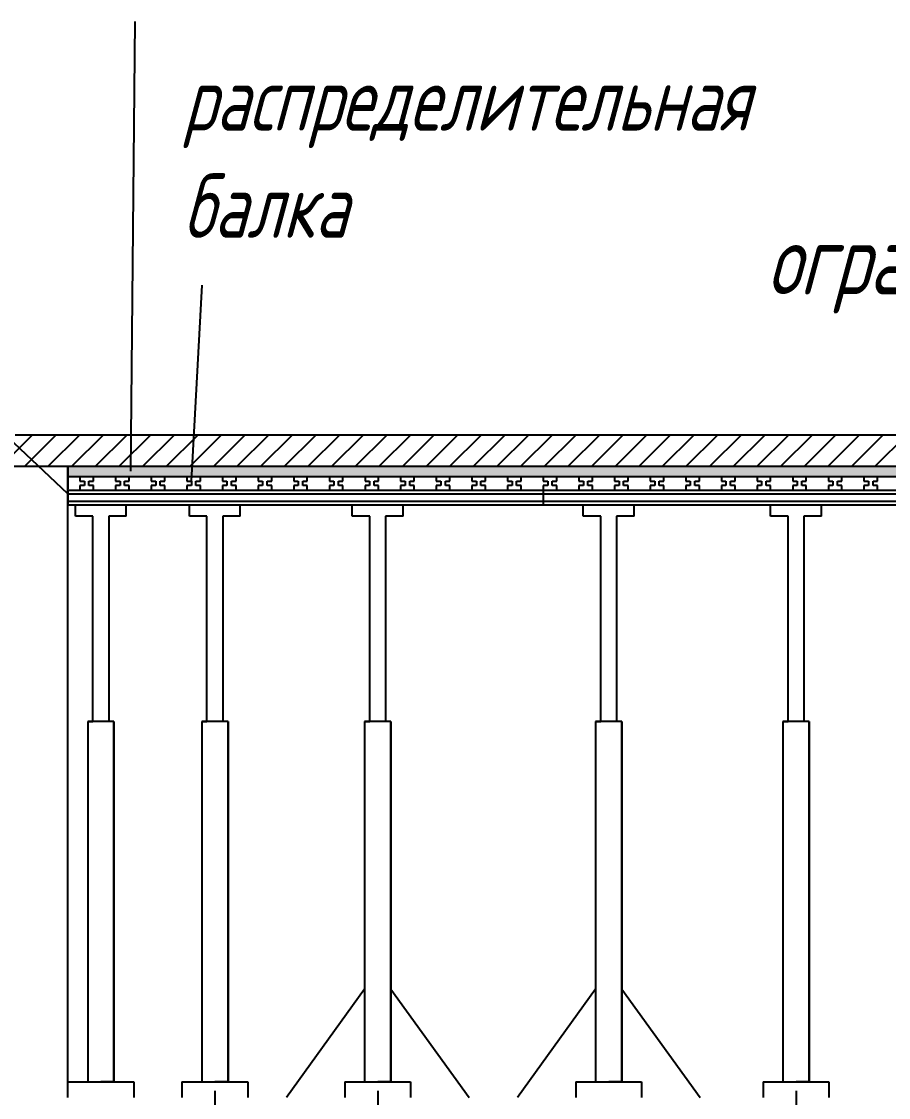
# Model space of a CAD drawing. Header units: millimetres. Extents: x 5763 to 12018931, y 39842 to 3600577.
# Drawn here: x 1149831 to 1155762, y 587466 to 594830 of the extents above; entities that cross this region are included whole.
import ezdxf

# ---------------------------------------------------------------- set-up
doc = ezdxf.new("R2010")
doc.units = ezdxf.units.MM
doc.layers.add('1SERV2', color=9, linetype='Continuous')
doc.styles.add('dim', font='romans.shx')
doc.styles.get("Standard").update_dxf_attribs({"font": 'romans.shx', "width": 0.7, "oblique": 15, "height": 500})
doc.dimstyles.new('СПДС', dxfattribs={"dimscale": 100, "dimtxt": 2.5, "dimasz": 2.5, "dimexe": 3, "dimexo": 0.625, "dimtad": 1, "dimdec": 0, "dimtxsty": 'dim', "dimcen": 2.5, "dimdle": 2, "dimaunit": 1, "dimadec": 1, "dimazin": 0, "dimtfac": 1, "dimtdec": 0, "dimtix": 1, "dimtmove": 0, "dimatfit": 3, "dimfxl": 3, "dimarcsym": 0})

# ---------------------------------------------------------------- blocks, each defined once
blk = doc.blocks.new('*D389')
at = {"color": 0, "lineweight": -2, "transparency": 16777216}
for p, q in [((1153847.8, 587403.7), (1153847.8, 586157.8)), ((1155129.8, 587403.7), (1155129.8, 586157.8)), ((1154097.8, 586457.8), (1154879.8, 586457.8))]:
    blk.add_line(p, q, dxfattribs=at)
at = {"color": 0, "transparency": 16777216}
for points in [[(1154097.8, 586499.4), (1154097.8, 586416.1), (1153847.8, 586457.8)], [(1154879.8, 586499.4), (1154879.8, 586416.1), (1155129.8, 586457.8)]]:
    blk.add_solid(points, dxfattribs=at)
at = {"layer": 'Defpoints', "color": 0, "transparency": 16777216}
for p in [(1153847.8, 587466.2), (1155129.8, 587466.2), (1155129.8, 586457.8)]:
    blk.add_point(p, dxfattribs=at)
at = {"color": 0, "transparency": 16777216, "insert": (1154488.8, 586645.3), "char_height": 250, "attachment_point": 5, "style": 'dim'}
blk.add_mtext('1200', dxfattribs=at)
blk = doc.blocks.new('*D388')
at = {"color": 0, "lineweight": -2, "transparency": 16777216}
for p, q in [((1150373.5, 587403.7), (1150373.5, 586157.8)), ((1151153.6, 587403.7), (1151153.6, 586157.8)), ((1150123.5, 586457.8), (1149873.5, 586457.8)), ((1150373.5, 586457.8), (1151153.6, 586457.8)), ((1151403.6, 586457.8), (1151653.6, 586457.8))]:
    blk.add_line(p, q, dxfattribs=at)
at = {"color": 0, "transparency": 16777216}
for points in [[(1150123.5, 586499.4), (1150123.5, 586416.1), (1150373.5, 586457.8)], [(1151403.6, 586499.4), (1151403.6, 586416.1), (1151153.6, 586457.8)]]:
    blk.add_solid(points, dxfattribs=at)
at = {"layer": 'Defpoints', "color": 0, "transparency": 16777216}
for p in [(1150373.5, 587466.2), (1151153.6, 587466.2), (1151153.6, 586457.8)]:
    blk.add_point(p, dxfattribs=at)
at = {"color": 0, "transparency": 16777216, "insert": (1150763.5, 586645.3), "char_height": 250, "attachment_point": 5, "style": 'dim'}
blk.add_mtext('1200', dxfattribs=at)
blk = doc.blocks.new('*D390')
at = {"color": 0, "lineweight": -2, "transparency": 16777216}
for p, q in [((1151153.6, 587511.7), (1151153.6, 586157.8)), ((1152267.5, 587511.7), (1152267.5, 586157.8)), ((1151403.6, 586457.8), (1152017.5, 586457.8))]:
    blk.add_line(p, q, dxfattribs=at)
at = {"color": 0, "transparency": 16777216}
for points in [[(1151403.6, 586499.4), (1151403.6, 586416.1), (1151153.6, 586457.8)], [(1152017.5, 586499.4), (1152017.5, 586416.1), (1152267.5, 586457.8)]]:
    blk.add_solid(points, dxfattribs=at)
at = {"layer": 'Defpoints', "color": 0, "transparency": 16777216}
for p in [(1151153.6, 587574.2), (1152267.5, 587574.2), (1152267.5, 586457.8)]:
    blk.add_point(p, dxfattribs=at)
at = {"color": 0, "transparency": 16777216, "insert": (1151710.5, 586645.3), "char_height": 250, "attachment_point": 5, "style": 'dim'}
blk.add_mtext('1200', dxfattribs=at)
blk = doc.blocks.new('*D391')
at = {"color": 0, "lineweight": -2, "transparency": 16777216}
for p, q in [((1152267.5, 587403.7), (1152267.5, 586157.8)), ((1153858.4, 587403.7), (1153858.4, 586157.8)), ((1152517.5, 586457.8), (1153608.4, 586457.8))]:
    blk.add_line(p, q, dxfattribs=at)
at = {"color": 0, "transparency": 16777216}
for points in [[(1152517.5, 586499.4), (1152517.5, 586416.1), (1152267.5, 586457.8)], [(1153608.4, 586499.4), (1153608.4, 586416.1), (1153858.4, 586457.8)]]:
    blk.add_solid(points, dxfattribs=at)
at = {"layer": 'Defpoints', "color": 0, "transparency": 16777216}
for p in [(1152267.5, 587466.2), (1153858.4, 587466.2), (1153858.4, 586457.8)]:
    blk.add_point(p, dxfattribs=at)
at = {"color": 0, "transparency": 16777216, "insert": (1153062.9, 586645.3), "char_height": 250, "attachment_point": 5, "style": 'dim'}
blk.add_mtext('1200', dxfattribs=at)
blk = doc.blocks.new('*D392')
at = {"color": 0, "lineweight": -2, "transparency": 16777216}
for p, q in [((1155129.8, 587511.7), (1155129.8, 586157.8)), ((1156061.3, 587511.7), (1156061.3, 586157.8)), ((1154879.8, 586457.8), (1154629.8, 586457.8)), ((1155129.8, 586457.8), (1156061.3, 586457.8)), ((1156311.3, 586457.8), (1156561.3, 586457.8))]:
    blk.add_line(p, q, dxfattribs=at)
at = {"color": 0, "transparency": 16777216}
for points in [[(1154879.8, 586499.4), (1154879.8, 586416.1), (1155129.8, 586457.8)], [(1156311.3, 586499.4), (1156311.3, 586416.1), (1156061.3, 586457.8)]]:
    blk.add_solid(points, dxfattribs=at)
at = {"layer": 'Defpoints', "color": 0, "transparency": 16777216}
for p in [(1155129.8, 587574.2), (1156061.3, 587574.2), (1156061.3, 586457.8)]:
    blk.add_point(p, dxfattribs=at)
at = {"color": 0, "transparency": 16777216, "insert": (1155595.5, 586645.3), "char_height": 250, "attachment_point": 5, "style": 'dim'}
blk.add_mtext('1200', dxfattribs=at)

msp = doc.modelspace()

# ---------------------------------------------------------------- hatches: boundary and pattern name
h = msp.add_hatch()
h.set_pattern_fill('ANSI31', color=256, scale=36)
h.set_pattern_definition([(45, (618646.2, -112703.04), (-80.822305, 80.822305), [])])
h.paths.add_polyline_path([(1158050.45911, 592002.22512), (1149788.45911, 592002.22512), (1142750.45911, 592002.22512), (1142750.45911, 591786.22512), (1158050.45911, 591786.22512)])
h = msp.add_hatch(color=256)
h.dxf.hatch_style = 1
h.paths.add_polyline_path([(1157690.45911, 591786.22512), (1150148.45911, 591786.22512), (1150148.45911, 591716.22512), (1157690.45911, 591716.22512)])

# ---------------------------------------------------------------- linework, layer by layer
for p, q in [((1150579.17009, 591752.88414), (1150608.00251, 594829.64711)), ((1150148.45911, 591597.55256), (1147474.42576, 594118.63693)), ((1150992.65828, 591684.46252), (1151066.1117, 593025.02346)), ((1149788.45911, 592002.22512), (1158050.45911, 592002.22512)), ((1142750.45911, 591786.22512), (1158050.45911, 591786.22512)), ((1150148.45911, 587466.22512), (1150148.45911, 591786.22512)), ((1150148.45911, 591786.22512), (1157690.45911, 591786.22512)), ((1150148.45911, 591786.22512), (1150148.45911, 591630.77084)), ((1150148.45911, 591786.22512), (1150148.45911, 591686.22512)), ((1150148.45911, 591786.22512), (1150148.45911, 591716.22512)), ((1150148.45911, 591716.22512), (1157690.45911, 591716.22512)), ((1150148.45911, 591716.22512), (1150148.45911, 591631.22512)), ((1150148.45911, 591716.22512), (1150652.45911, 591716.22512)), ((1150230.20009, 591716.22512), (1150230.20009, 591684.46252)), ((1150230.20009, 591684.46252), (1150261.20009, 591684.46252)), ((1150261.20009, 591653.46252), (1150230.20009, 591653.46252)), ((1150230.20009, 591653.46252), (1150230.20009, 591622.46252)), ((1150261.20009, 591684.46252), (1150261.20009, 591653.46252)), ((1150292.20009, 591653.46252), (1150292.20009, 591684.46252)), ((1150292.20009, 591684.46252), (1150323.20009, 591684.46252)), ((1150323.20009, 591653.46252), (1150292.20009, 591653.46252)), ((1150323.20009, 591684.46252), (1150323.20009, 591716.22512)), ((1150323.20009, 591622.46252), (1150323.20009, 591653.46252)), ((1150474.01949, 591716.22512), (1150474.01949, 591684.46252)), ((1150474.01949, 591716.22512), (1150474.01949, 591684.46252)), ((1150474.01949, 591684.46252), (1150505.01949, 591684.46252)), ((1150474.01949, 591684.46252), (1150505.01949, 591684.46252)), ((1150505.01949, 591653.46252), (1150474.01949, 591653.46252)), ((1150474.01949, 591653.46252), (1150474.01949, 591622.46252)), ((1150505.01949, 591653.46252), (1150474.01949, 591653.46252)), ((1150474.01949, 591653.46252), (1150474.01949, 591622.46252)), ((1150505.01949, 591684.46252), (1150505.01949, 591653.46252)), ((1150505.01949, 591684.46252), (1150505.01949, 591653.46252)), ((1150536.01949, 591653.46252), (1150536.01949, 591684.46252)), ((1150536.01949, 591684.46252), (1150567.01949, 591684.46252)), ((1150536.01949, 591653.46252), (1150536.01949, 591684.46252)), ((1150536.01949, 591684.46252), (1150567.01949, 591684.46252)), ((1150567.01949, 591653.46252), (1150536.01949, 591653.46252)), ((1150567.01949, 591653.46252), (1150536.01949, 591653.46252)), ((1150567.01949, 591684.46252), (1150567.01949, 591716.22512)), ((1150567.01949, 591684.46252), (1150567.01949, 591716.22512)), ((1150567.01949, 591622.46252), (1150567.01949, 591653.46252)), ((1150567.01949, 591622.46252), (1150567.01949, 591653.46252)), ((1150717.83888, 591716.22512), (1150717.83888, 591684.46252)), ((1150717.83888, 591716.22512), (1150717.83888, 591684.46252)), ((1150717.83888, 591716.22512), (1150717.83888, 591684.46252)), ((1150717.83888, 591716.22512), (1150717.83888, 591684.46252)), ((1150717.83888, 591684.46252), (1150748.83888, 591684.46252)), ((1150717.83888, 591684.46252), (1150748.83888, 591684.46252)), ((1150717.83888, 591684.46252), (1150748.83888, 591684.46252)), ((1150717.83888, 591684.46252), (1150748.83888, 591684.46252)), ((1150748.83888, 591653.46252), (1150717.83888, 591653.46252)), ((1150717.83888, 591653.46252), (1150717.83888, 591622.46252)), ((1150748.83888, 591653.46252), (1150717.83888, 591653.46252)), ((1150717.83888, 591653.46252), (1150717.83888, 591622.46252)), ((1150748.83888, 591653.46252), (1150717.83888, 591653.46252)), ((1150717.83888, 591653.46252), (1150717.83888, 591622.46252)), ((1150748.83888, 591653.46252), (1150717.83888, 591653.46252)), ((1150717.83888, 591653.46252), (1150717.83888, 591622.46252)), ((1150748.83888, 591684.46252), (1150748.83888, 591653.46252)), ((1150748.83888, 591684.46252), (1150748.83888, 591653.46252)), ((1150748.83888, 591684.46252), (1150748.83888, 591653.46252)), ((1150748.83888, 591684.46252), (1150748.83888, 591653.46252)), ((1150779.83888, 591653.46252), (1150779.83888, 591684.46252)), ((1150779.83888, 591684.46252), (1150810.83888, 591684.46252)), ((1150779.83888, 591653.46252), (1150779.83888, 591684.46252)), ((1150779.83888, 591684.46252), (1150810.83888, 591684.46252)), ((1150779.83888, 591653.46252), (1150779.83888, 591684.46252)), ((1150779.83888, 591684.46252), (1150810.83888, 591684.46252)), ((1150779.83888, 591653.46252), (1150779.83888, 591684.46252)), ((1150779.83888, 591684.46252), (1150810.83888, 591684.46252)), ((1150810.83888, 591653.46252), (1150779.83888, 591653.46252)), ((1150810.83888, 591653.46252), (1150779.83888, 591653.46252)), ((1150810.83888, 591653.46252), (1150779.83888, 591653.46252)), ((1150810.83888, 591653.46252), (1150779.83888, 591653.46252)), ((1150810.83888, 591684.46252), (1150810.83888, 591716.22512)), ((1150810.83888, 591684.46252), (1150810.83888, 591716.22512)), ((1150810.83888, 591684.46252), (1150810.83888, 591716.22512)), ((1150810.83888, 591684.46252), (1150810.83888, 591716.22512)), ((1150810.83888, 591622.46252), (1150810.83888, 591653.46252)), ((1150810.83888, 591622.46252), (1150810.83888, 591653.46252)), ((1150810.83888, 591622.46252), (1150810.83888, 591653.46252)), ((1150810.83888, 591622.46252), (1150810.83888, 591653.46252)), ((1150961.65828, 591716.22512), (1150961.65828, 591684.46252)), ((1150961.65828, 591716.22512), (1150961.65828, 591684.46252)), ((1150961.65828, 591684.46252), (1150992.65828, 591684.46252)), ((1150961.65828, 591684.46252), (1150992.65828, 591684.46252)), ((1150992.65828, 591653.46252), (1150961.65828, 591653.46252)), ((1150961.65828, 591653.46252), (1150961.65828, 591622.46252)), ((1150992.65828, 591653.46252), (1150961.65828, 591653.46252)), ((1150961.65828, 591653.46252), (1150961.65828, 591622.46252)), ((1150992.65828, 591684.46252), (1150992.65828, 591653.46252)), ((1150992.65828, 591684.46252), (1150992.65828, 591653.46252)), ((1151023.65828, 591653.46252), (1151023.65828, 591684.46252)), ((1151023.65828, 591684.46252), (1151054.65828, 591684.46252)), ((1151023.65828, 591653.46252), (1151023.65828, 591684.46252)), ((1151023.65828, 591684.46252), (1151054.65828, 591684.46252)), ((1151054.65828, 591653.46252), (1151023.65828, 591653.46252)), ((1151054.65828, 591653.46252), (1151023.65828, 591653.46252)), ((1151054.65828, 591684.46252), (1151054.65828, 591716.22512)), ((1151054.65828, 591684.46252), (1151054.65828, 591716.22512)), ((1151054.65828, 591622.46252), (1151054.65828, 591653.46252)), ((1151054.65828, 591622.46252), (1151054.65828, 591653.46252)), ((1151205.47768, 591716.22512), (1151205.47768, 591684.46252)), ((1151205.47768, 591716.22512), (1151205.47768, 591684.46252)), ((1151205.47768, 591684.46252), (1151236.47768, 591684.46252)), ((1151205.47768, 591684.46252), (1151236.47768, 591684.46252)), ((1151236.47768, 591653.46252), (1151205.47768, 591653.46252)), ((1151205.47768, 591653.46252), (1151205.47768, 591622.46252)), ((1151236.47768, 591653.46252), (1151205.47768, 591653.46252)), ((1151205.47768, 591653.46252), (1151205.47768, 591622.46252)), ((1151236.47768, 591684.46252), (1151236.47768, 591653.46252)), ((1151236.47768, 591684.46252), (1151236.47768, 591653.46252)), ((1151267.47768, 591653.46252), (1151267.47768, 591684.46252)), ((1151267.47768, 591684.46252), (1151298.47768, 591684.46252)), ((1151267.47768, 591653.46252), (1151267.47768, 591684.46252)), ((1151267.47768, 591684.46252), (1151298.47768, 591684.46252)), ((1151298.47768, 591653.46252), (1151267.47768, 591653.46252)), ((1151298.47768, 591653.46252), (1151267.47768, 591653.46252)), ((1151298.47768, 591684.46252), (1151298.47768, 591716.22512)), ((1151298.47768, 591684.46252), (1151298.47768, 591716.22512)), ((1151298.47768, 591622.46252), (1151298.47768, 591653.46252)), ((1151298.47768, 591622.46252), (1151298.47768, 591653.46252)), ((1151449.29708, 591716.22512), (1151449.29708, 591684.46252)), ((1151449.29708, 591716.22512), (1151449.29708, 591684.46252)), ((1151449.29708, 591684.46252), (1151480.29708, 591684.46252)), ((1151449.29708, 591684.46252), (1151480.29708, 591684.46252)), ((1151480.29708, 591653.46252), (1151449.29708, 591653.46252)), ((1151449.29708, 591653.46252), (1151449.29708, 591622.46252)), ((1151480.29708, 591653.46252), (1151449.29708, 591653.46252)), ((1151449.29708, 591653.46252), (1151449.29708, 591622.46252)), ((1151480.29708, 591684.46252), (1151480.29708, 591653.46252)), ((1151480.29708, 591684.46252), (1151480.29708, 591653.46252)), ((1151511.29708, 591653.46252), (1151511.29708, 591684.46252)), ((1151511.29708, 591684.46252), (1151542.29708, 591684.46252)), ((1151511.29708, 591653.46252), (1151511.29708, 591684.46252)), ((1151511.29708, 591684.46252), (1151542.29708, 591684.46252)), ((1151542.29708, 591653.46252), (1151511.29708, 591653.46252)), ((1151542.29708, 591653.46252), (1151511.29708, 591653.46252)), ((1151542.29708, 591684.46252), (1151542.29708, 591716.22512)), ((1151542.29708, 591684.46252), (1151542.29708, 591716.22512)), ((1151542.29708, 591622.46252), (1151542.29708, 591653.46252)), ((1151542.29708, 591622.46252), (1151542.29708, 591653.46252)), ((1151693.11647, 591716.22512), (1151693.11647, 591684.46252)), ((1151693.11647, 591716.22512), (1151693.11647, 591684.46252)), ((1151693.11647, 591684.46252), (1151724.11647, 591684.46252)), ((1151693.11647, 591684.46252), (1151724.11647, 591684.46252)), ((1151724.11647, 591653.46252), (1151693.11647, 591653.46252)), ((1151693.11647, 591653.46252), (1151693.11647, 591622.46252)), ((1151724.11647, 591653.46252), (1151693.11647, 591653.46252)), ((1151693.11647, 591653.46252), (1151693.11647, 591622.46252)), ((1151724.11647, 591684.46252), (1151724.11647, 591653.46252)), ((1151724.11647, 591684.46252), (1151724.11647, 591653.46252)), ((1151755.11647, 591653.46252), (1151755.11647, 591684.46252)), ((1151755.11647, 591684.46252), (1151786.11647, 591684.46252)), ((1151755.11647, 591653.46252), (1151755.11647, 591684.46252)), ((1151755.11647, 591684.46252), (1151786.11647, 591684.46252)), ((1151786.11647, 591653.46252), (1151755.11647, 591653.46252)), ((1151786.11647, 591653.46252), (1151755.11647, 591653.46252)), ((1151786.11647, 591684.46252), (1151786.11647, 591716.22512)), ((1151786.11647, 591684.46252), (1151786.11647, 591716.22512)), ((1151786.11647, 591622.46252), (1151786.11647, 591653.46252)), ((1151786.11647, 591622.46252), (1151786.11647, 591653.46252)), ((1151936.93587, 591716.22512), (1151936.93587, 591684.46252)), ((1151936.93587, 591716.22512), (1151936.93587, 591684.46252)), ((1151936.93587, 591684.46252), (1151967.93587, 591684.46252)), ((1151936.93587, 591684.46252), (1151967.93587, 591684.46252)), ((1151967.93587, 591653.46252), (1151936.93587, 591653.46252)), ((1151936.93587, 591653.46252), (1151936.93587, 591622.46252)), ((1151967.93587, 591653.46252), (1151936.93587, 591653.46252)), ((1151936.93587, 591653.46252), (1151936.93587, 591622.46252)), ((1151967.93587, 591684.46252), (1151967.93587, 591653.46252)), ((1151967.93587, 591684.46252), (1151967.93587, 591653.46252)), ((1151998.93587, 591653.46252), (1151998.93587, 591684.46252)), ((1151998.93587, 591684.46252), (1152029.93587, 591684.46252)), ((1151998.93587, 591653.46252), (1151998.93587, 591684.46252)), ((1151998.93587, 591684.46252), (1152029.93587, 591684.46252)), ((1152029.93587, 591653.46252), (1151998.93587, 591653.46252)), ((1152029.93587, 591653.46252), (1151998.93587, 591653.46252)), ((1152029.93587, 591684.46252), (1152029.93587, 591716.22512)), ((1152029.93587, 591684.46252), (1152029.93587, 591716.22512)), ((1152029.93587, 591622.46252), (1152029.93587, 591653.46252)), ((1152029.93587, 591622.46252), (1152029.93587, 591653.46252)), ((1152180.75527, 591716.22512), (1152180.75527, 591684.46252)), ((1152180.75527, 591716.22512), (1152180.75527, 591684.46252)), ((1152180.75527, 591684.46252), (1152211.75527, 591684.46252)), ((1152180.75527, 591684.46252), (1152211.75527, 591684.46252)), ((1152211.75527, 591653.46252), (1152180.75527, 591653.46252)), ((1152180.75527, 591653.46252), (1152180.75527, 591622.46252)), ((1152211.75527, 591653.46252), (1152180.75527, 591653.46252)), ((1152180.75527, 591653.46252), (1152180.75527, 591622.46252)), ((1152211.75527, 591684.46252), (1152211.75527, 591653.46252)), ((1152211.75527, 591684.46252), (1152211.75527, 591653.46252)), ((1152242.75527, 591653.46252), (1152242.75527, 591684.46252)), ((1152242.75527, 591684.46252), (1152273.75527, 591684.46252)), ((1152242.75527, 591653.46252), (1152242.75527, 591684.46252)), ((1152242.75527, 591684.46252), (1152273.75527, 591684.46252)), ((1152273.75527, 591653.46252), (1152242.75527, 591653.46252)), ((1152273.75527, 591653.46252), (1152242.75527, 591653.46252)), ((1152273.75527, 591684.46252), (1152273.75527, 591716.22512)), ((1152273.75527, 591684.46252), (1152273.75527, 591716.22512)), ((1152273.75527, 591622.46252), (1152273.75527, 591653.46252)), ((1152273.75527, 591622.46252), (1152273.75527, 591653.46252)), ((1152424.57467, 591716.22512), (1152424.57467, 591684.46252)), ((1152424.57467, 591716.22512), (1152424.57467, 591684.46252)), ((1152424.57467, 591684.46252), (1152455.57467, 591684.46252)), ((1152424.57467, 591684.46252), (1152455.57467, 591684.46252)), ((1152455.57467, 591653.46252), (1152424.57467, 591653.46252)), ((1152424.57467, 591653.46252), (1152424.57467, 591622.46252)), ((1152455.57467, 591653.46252), (1152424.57467, 591653.46252)), ((1152424.57467, 591653.46252), (1152424.57467, 591622.46252)), ((1152455.57467, 591684.46252), (1152455.57467, 591653.46252)), ((1152455.57467, 591684.46252), (1152455.57467, 591653.46252)), ((1152486.57467, 591653.46252), (1152486.57467, 591684.46252)), ((1152486.57467, 591684.46252), (1152517.57467, 591684.46252)), ((1152486.57467, 591653.46252), (1152486.57467, 591684.46252)), ((1152486.57467, 591684.46252), (1152517.57467, 591684.46252)), ((1152517.57467, 591653.46252), (1152486.57467, 591653.46252)), ((1152517.57467, 591653.46252), (1152486.57467, 591653.46252)), ((1152517.57467, 591684.46252), (1152517.57467, 591716.22512)), ((1152517.57467, 591684.46252), (1152517.57467, 591716.22512)), ((1152517.57467, 591622.46252), (1152517.57467, 591653.46252)), ((1152517.57467, 591622.46252), (1152517.57467, 591653.46252)), ((1152668.39407, 591716.22512), (1152668.39407, 591684.46252)), ((1152668.39407, 591716.22512), (1152668.39407, 591684.46252)), ((1152668.39407, 591684.46252), (1152699.39407, 591684.46252)), ((1152668.39407, 591684.46252), (1152699.39407, 591684.46252)), ((1152699.39407, 591653.46252), (1152668.39407, 591653.46252)), ((1152668.39407, 591653.46252), (1152668.39407, 591622.46252)), ((1152699.39407, 591653.46252), (1152668.39407, 591653.46252)), ((1152668.39407, 591653.46252), (1152668.39407, 591622.46252)), ((1152699.39407, 591684.46252), (1152699.39407, 591653.46252)), ((1152699.39407, 591684.46252), (1152699.39407, 591653.46252)), ((1152730.39407, 591653.46252), (1152730.39407, 591684.46252)), ((1152730.39407, 591684.46252), (1152761.39407, 591684.46252)), ((1152730.39407, 591653.46252), (1152730.39407, 591684.46252)), ((1152730.39407, 591684.46252), (1152761.39407, 591684.46252)), ((1152761.39407, 591653.46252), (1152730.39407, 591653.46252)), ((1152761.39407, 591653.46252), (1152730.39407, 591653.46252)), ((1152761.39407, 591684.46252), (1152761.39407, 591716.22512)), ((1152761.39407, 591684.46252), (1152761.39407, 591716.22512)), ((1152761.39407, 591622.46252), (1152761.39407, 591653.46252)), ((1152761.39407, 591622.46252), (1152761.39407, 591653.46252)), ((1152912.21346, 591716.22512), (1152912.21346, 591684.46252)), ((1152912.21346, 591716.22512), (1152912.21346, 591684.46252)), ((1152912.21346, 591684.46252), (1152943.21346, 591684.46252)), ((1152912.21346, 591684.46252), (1152943.21346, 591684.46252)), ((1152943.21346, 591653.46252), (1152912.21346, 591653.46252)), ((1152912.21346, 591653.46252), (1152912.21346, 591622.46252)), ((1152943.21346, 591653.46252), (1152912.21346, 591653.46252)), ((1152912.21346, 591653.46252), (1152912.21346, 591622.46252)), ((1152943.21346, 591684.46252), (1152943.21346, 591653.46252)), ((1152943.21346, 591684.46252), (1152943.21346, 591653.46252)), ((1152974.21346, 591653.46252), (1152974.21346, 591684.46252)), ((1152974.21346, 591684.46252), (1153005.21346, 591684.46252)), ((1152974.21346, 591653.46252), (1152974.21346, 591684.46252)), ((1152974.21346, 591684.46252), (1153005.21346, 591684.46252)), ((1153005.21346, 591653.46252), (1152974.21346, 591653.46252)), ((1153005.21346, 591653.46252), (1152974.21346, 591653.46252)), ((1153005.21346, 591684.46252), (1153005.21346, 591716.22512)), ((1153005.21346, 591684.46252), (1153005.21346, 591716.22512)), ((1153005.21346, 591622.46252), (1153005.21346, 591653.46252)), ((1153005.21346, 591622.46252), (1153005.21346, 591653.46252)), ((1153156.03286, 591716.22512), (1153156.03286, 591684.46252)), ((1153156.03286, 591716.22512), (1153156.03286, 591684.46252)), ((1153156.03286, 591684.46252), (1153187.03286, 591684.46252)), ((1153156.03286, 591684.46252), (1153187.03286, 591684.46252)), ((1153187.03286, 591653.46252), (1153156.03286, 591653.46252)), ((1153156.03286, 591653.46252), (1153156.03286, 591622.46252)), ((1153187.03286, 591653.46252), (1153156.03286, 591653.46252)), ((1153156.03286, 591653.46252), (1153156.03286, 591622.46252)), ((1153187.03286, 591684.46252), (1153187.03286, 591653.46252)), ((1153187.03286, 591684.46252), (1153187.03286, 591653.46252)), ((1153218.03286, 591653.46252), (1153218.03286, 591684.46252)), ((1153218.03286, 591684.46252), (1153249.03286, 591684.46252)), ((1153218.03286, 591653.46252), (1153218.03286, 591684.46252)), ((1153218.03286, 591684.46252), (1153249.03286, 591684.46252)), ((1153249.03286, 591653.46252), (1153218.03286, 591653.46252)), ((1153249.03286, 591653.46252), (1153218.03286, 591653.46252)), ((1153249.03286, 591684.46252), (1153249.03286, 591716.22512)), ((1153249.03286, 591684.46252), (1153249.03286, 591716.22512)), ((1153249.03286, 591622.46252), (1153249.03286, 591653.46252)), ((1153249.03286, 591622.46252), (1153249.03286, 591653.46252)), ((1153399.85226, 591716.22512), (1153399.85226, 591684.46252)), ((1153399.85226, 591716.22512), (1153399.85226, 591684.46252)), ((1153399.85226, 591684.46252), (1153430.85226, 591684.46252)), ((1153399.85226, 591684.46252), (1153430.85226, 591684.46252)), ((1153430.85226, 591653.46252), (1153399.85226, 591653.46252)), ((1153399.85226, 591653.46252), (1153399.85226, 591622.46252)), ((1153430.85226, 591653.46252), (1153399.85226, 591653.46252)), ((1153399.85226, 591653.46252), (1153399.85226, 591622.46252)), ((1153430.85226, 591684.46252), (1153430.85226, 591653.46252)), ((1153430.85226, 591684.46252), (1153430.85226, 591653.46252)), ((1153461.85226, 591653.46252), (1153461.85226, 591684.46252)), ((1153461.85226, 591684.46252), (1153492.85226, 591684.46252)), ((1153461.85226, 591653.46252), (1153461.85226, 591684.46252)), ((1153461.85226, 591684.46252), (1153492.85226, 591684.46252)), ((1153492.85226, 591653.46252), (1153461.85226, 591653.46252)), ((1153492.85226, 591653.46252), (1153461.85226, 591653.46252)), ((1153492.85226, 591684.46252), (1153492.85226, 591716.22512)), ((1153492.85226, 591684.46252), (1153492.85226, 591716.22512)), ((1153492.85226, 591622.46252), (1153492.85226, 591653.46252)), ((1153492.85226, 591622.46252), (1153492.85226, 591653.46252)), ((1153643.67166, 591716.22512), (1153643.67166, 591684.46252)), ((1153643.67166, 591716.22512), (1153643.67166, 591684.46252)), ((1153643.67166, 591684.46252), (1153674.67166, 591684.46252)), ((1153643.67166, 591684.46252), (1153674.67166, 591684.46252)), ((1153674.67166, 591653.46252), (1153643.67166, 591653.46252)), ((1153643.67166, 591653.46252), (1153643.67166, 591622.46252)), ((1153674.67166, 591653.46252), (1153643.67166, 591653.46252)), ((1153643.67166, 591653.46252), (1153643.67166, 591622.46252)), ((1153674.67166, 591684.46252), (1153674.67166, 591653.46252)), ((1153674.67166, 591684.46252), (1153674.67166, 591653.46252)), ((1153705.67166, 591653.46252), (1153705.67166, 591684.46252)), ((1153705.67166, 591684.46252), (1153736.67166, 591684.46252)), ((1153705.67166, 591653.46252), (1153705.67166, 591684.46252)), ((1153705.67166, 591684.46252), (1153736.67166, 591684.46252)), ((1153736.67166, 591653.46252), (1153705.67166, 591653.46252)), ((1153736.67166, 591653.46252), (1153705.67166, 591653.46252)), ((1153736.67166, 591684.46252), (1153736.67166, 591716.22512)), ((1153736.67166, 591684.46252), (1153736.67166, 591716.22512)), ((1153736.67166, 591622.46252), (1153736.67166, 591653.46252)), ((1153736.67166, 591622.46252), (1153736.67166, 591653.46252)), ((1153887.49106, 591716.22512), (1153887.49106, 591684.46252)), ((1153887.49106, 591716.22512), (1153887.49106, 591684.46252)), ((1153887.49106, 591684.46252), (1153918.49106, 591684.46252)), ((1153887.49106, 591684.46252), (1153918.49106, 591684.46252)), ((1153918.49106, 591653.46252), (1153887.49106, 591653.46252)), ((1153887.49106, 591653.46252), (1153887.49106, 591622.46252)), ((1153918.49106, 591653.46252), (1153887.49106, 591653.46252)), ((1153887.49106, 591653.46252), (1153887.49106, 591622.46252)), ((1153918.49106, 591684.46252), (1153918.49106, 591653.46252)), ((1153918.49106, 591684.46252), (1153918.49106, 591653.46252)), ((1153949.49106, 591653.46252), (1153949.49106, 591684.46252)), ((1153949.49106, 591684.46252), (1153980.49106, 591684.46252)), ((1153949.49106, 591653.46252), (1153949.49106, 591684.46252)), ((1153949.49106, 591684.46252), (1153980.49106, 591684.46252)), ((1153980.49106, 591653.46252), (1153949.49106, 591653.46252)), ((1153980.49106, 591653.46252), (1153949.49106, 591653.46252)), ((1153980.49106, 591684.46252), (1153980.49106, 591716.22512)), ((1153980.49106, 591684.46252), (1153980.49106, 591716.22512)), ((1153980.49106, 591622.46252), (1153980.49106, 591653.46252)), ((1153980.49106, 591622.46252), (1153980.49106, 591653.46252)), ((1154131.31045, 591716.22512), (1154131.31045, 591684.46252)), ((1154131.31045, 591716.22512), (1154131.31045, 591684.46252)), ((1154131.31045, 591684.46252), (1154162.31045, 591684.46252)), ((1154131.31045, 591684.46252), (1154162.31045, 591684.46252)), ((1154162.31045, 591653.46252), (1154131.31045, 591653.46252)), ((1154131.31045, 591653.46252), (1154131.31045, 591622.46252)), ((1154162.31045, 591653.46252), (1154131.31045, 591653.46252)), ((1154131.31045, 591653.46252), (1154131.31045, 591622.46252)), ((1154162.31045, 591684.46252), (1154162.31045, 591653.46252)), ((1154162.31045, 591684.46252), (1154162.31045, 591653.46252)), ((1154193.31045, 591653.46252), (1154193.31045, 591684.46252)), ((1154193.31045, 591684.46252), (1154224.31045, 591684.46252)), ((1154193.31045, 591653.46252), (1154193.31045, 591684.46252)), ((1154193.31045, 591684.46252), (1154224.31045, 591684.46252)), ((1154224.31045, 591653.46252), (1154193.31045, 591653.46252)), ((1154224.31045, 591653.46252), (1154193.31045, 591653.46252)), ((1154224.31045, 591684.46252), (1154224.31045, 591716.22512)), ((1154224.31045, 591684.46252), (1154224.31045, 591716.22512)), ((1154224.31045, 591622.46252), (1154224.31045, 591653.46252)), ((1154224.31045, 591622.46252), (1154224.31045, 591653.46252)), ((1154375.12985, 591716.22512), (1154375.12985, 591684.46252)), ((1154375.12985, 591716.22512), (1154375.12985, 591684.46252)), ((1154375.12985, 591684.46252), (1154406.12985, 591684.46252)), ((1154375.12985, 591684.46252), (1154406.12985, 591684.46252)), ((1154406.12985, 591653.46252), (1154375.12985, 591653.46252)), ((1154375.12985, 591653.46252), (1154375.12985, 591622.46252)), ((1154406.12985, 591653.46252), (1154375.12985, 591653.46252)), ((1154375.12985, 591653.46252), (1154375.12985, 591622.46252)), ((1154406.12985, 591684.46252), (1154406.12985, 591653.46252)), ((1154406.12985, 591684.46252), (1154406.12985, 591653.46252)), ((1154437.12985, 591653.46252), (1154437.12985, 591684.46252)), ((1154437.12985, 591684.46252), (1154468.12985, 591684.46252)), ((1154437.12985, 591653.46252), (1154437.12985, 591684.46252)), ((1154437.12985, 591684.46252), (1154468.12985, 591684.46252)), ((1154468.12985, 591653.46252), (1154437.12985, 591653.46252)), ((1154468.12985, 591653.46252), (1154437.12985, 591653.46252)), ((1154468.12985, 591684.46252), (1154468.12985, 591716.22512)), ((1154468.12985, 591684.46252), (1154468.12985, 591716.22512)), ((1154468.12985, 591622.46252), (1154468.12985, 591653.46252)), ((1154468.12985, 591622.46252), (1154468.12985, 591653.46252)), ((1154618.94925, 591716.22512), (1154618.94925, 591684.46252)), ((1154618.94925, 591716.22512), (1154618.94925, 591684.46252)), ((1154618.94925, 591684.46252), (1154649.94925, 591684.46252)), ((1154618.94925, 591684.46252), (1154649.94925, 591684.46252)), ((1154649.94925, 591653.46252), (1154618.94925, 591653.46252)), ((1154618.94925, 591653.46252), (1154618.94925, 591622.46252)), ((1154649.94925, 591653.46252), (1154618.94925, 591653.46252)), ((1154618.94925, 591653.46252), (1154618.94925, 591622.46252)), ((1154649.94925, 591684.46252), (1154649.94925, 591653.46252)), ((1154649.94925, 591684.46252), (1154649.94925, 591653.46252)), ((1154680.94925, 591653.46252), (1154680.94925, 591684.46252)), ((1154680.94925, 591684.46252), (1154711.94925, 591684.46252)), ((1154680.94925, 591653.46252), (1154680.94925, 591684.46252)), ((1154680.94925, 591684.46252), (1154711.94925, 591684.46252)), ((1154711.94925, 591653.46252), (1154680.94925, 591653.46252)), ((1154711.94925, 591653.46252), (1154680.94925, 591653.46252)), ((1154711.94925, 591684.46252), (1154711.94925, 591716.22512)), ((1154711.94925, 591684.46252), (1154711.94925, 591716.22512)), ((1154711.94925, 591622.46252), (1154711.94925, 591653.46252)), ((1154711.94925, 591622.46252), (1154711.94925, 591653.46252)), ((1154862.76865, 591716.22512), (1154862.76865, 591684.46252)), ((1154862.76865, 591716.22512), (1154862.76865, 591684.46252)), ((1154862.76865, 591684.46252), (1154893.76865, 591684.46252)), ((1154862.76865, 591684.46252), (1154893.76865, 591684.46252)), ((1154893.76865, 591653.46252), (1154862.76865, 591653.46252)), ((1154862.76865, 591653.46252), (1154862.76865, 591622.46252)), ((1154893.76865, 591653.46252), (1154862.76865, 591653.46252)), ((1154862.76865, 591653.46252), (1154862.76865, 591622.46252)), ((1154893.76865, 591684.46252), (1154893.76865, 591653.46252)), ((1154893.76865, 591684.46252), (1154893.76865, 591653.46252)), ((1154924.76865, 591653.46252), (1154924.76865, 591684.46252)), ((1154924.76865, 591684.46252), (1154955.76865, 591684.46252)), ((1154924.76865, 591653.46252), (1154924.76865, 591684.46252)), ((1154924.76865, 591684.46252), (1154955.76865, 591684.46252)), ((1154955.76865, 591653.46252), (1154924.76865, 591653.46252)), ((1154955.76865, 591653.46252), (1154924.76865, 591653.46252)), ((1154955.76865, 591684.46252), (1154955.76865, 591716.22512)), ((1154955.76865, 591684.46252), (1154955.76865, 591716.22512)), ((1154955.76865, 591622.46252), (1154955.76865, 591653.46252)), ((1154955.76865, 591622.46252), (1154955.76865, 591653.46252)), ((1155106.58804, 591716.22512), (1155106.58804, 591684.46252)), ((1155106.58804, 591716.22512), (1155106.58804, 591684.46252)), ((1155106.58804, 591684.46252), (1155137.58804, 591684.46252)), ((1155106.58804, 591684.46252), (1155137.58804, 591684.46252)), ((1155137.58804, 591653.46252), (1155106.58804, 591653.46252)), ((1155106.58804, 591653.46252), (1155106.58804, 591622.46252)), ((1155137.58804, 591653.46252), (1155106.58804, 591653.46252)), ((1155106.58804, 591653.46252), (1155106.58804, 591622.46252)), ((1155137.58804, 591684.46252), (1155137.58804, 591653.46252)), ((1155137.58804, 591684.46252), (1155137.58804, 591653.46252)), ((1155168.58804, 591653.46252), (1155168.58804, 591684.46252)), ((1155168.58804, 591684.46252), (1155199.58804, 591684.46252)), ((1155168.58804, 591653.46252), (1155168.58804, 591684.46252)), ((1155168.58804, 591684.46252), (1155199.58804, 591684.46252)), ((1155199.58804, 591653.46252), (1155168.58804, 591653.46252)), ((1155199.58804, 591653.46252), (1155168.58804, 591653.46252)), ((1155199.58804, 591684.46252), (1155199.58804, 591716.22512)), ((1155199.58804, 591684.46252), (1155199.58804, 591716.22512)), ((1155199.58804, 591622.46252), (1155199.58804, 591653.46252)), ((1155199.58804, 591622.46252), (1155199.58804, 591653.46252)), ((1155350.40744, 591716.22512), (1155350.40744, 591684.46252)), ((1155350.40744, 591716.22512), (1155350.40744, 591684.46252)), ((1155350.40744, 591684.46252), (1155381.40744, 591684.46252)), ((1155350.40744, 591684.46252), (1155381.40744, 591684.46252)), ((1155381.40744, 591653.46252), (1155350.40744, 591653.46252)), ((1155350.40744, 591653.46252), (1155350.40744, 591622.46252)), ((1155381.40744, 591653.46252), (1155350.40744, 591653.46252)), ((1155350.40744, 591653.46252), (1155350.40744, 591622.46252)), ((1155381.40744, 591684.46252), (1155381.40744, 591653.46252)), ((1155381.40744, 591684.46252), (1155381.40744, 591653.46252)), ((1155412.40744, 591653.46252), (1155412.40744, 591684.46252)), ((1155412.40744, 591684.46252), (1155443.40744, 591684.46252)), ((1155412.40744, 591653.46252), (1155412.40744, 591684.46252)), ((1155412.40744, 591684.46252), (1155443.40744, 591684.46252)), ((1155443.40744, 591653.46252), (1155412.40744, 591653.46252)), ((1155443.40744, 591653.46252), (1155412.40744, 591653.46252)), ((1155443.40744, 591684.46252), (1155443.40744, 591716.22512)), ((1155443.40744, 591684.46252), (1155443.40744, 591716.22512)), ((1155443.40744, 591622.46252), (1155443.40744, 591653.46252)), ((1155443.40744, 591622.46252), (1155443.40744, 591653.46252)), ((1155594.22684, 591716.22512), (1155594.22684, 591684.46252)), ((1155594.22684, 591716.22512), (1155594.22684, 591684.46252)), ((1155594.22684, 591684.46252), (1155625.22684, 591684.46252)), ((1155594.22684, 591684.46252), (1155625.22684, 591684.46252)), ((1155625.22684, 591653.46252), (1155594.22684, 591653.46252)), ((1155594.22684, 591653.46252), (1155594.22684, 591622.46252)), ((1155625.22684, 591653.46252), (1155594.22684, 591653.46252)), ((1155594.22684, 591653.46252), (1155594.22684, 591622.46252)), ((1155625.22684, 591684.46252), (1155625.22684, 591653.46252)), ((1155625.22684, 591684.46252), (1155625.22684, 591653.46252)), ((1155656.22684, 591653.46252), (1155656.22684, 591684.46252)), ((1155656.22684, 591684.46252), (1155687.22684, 591684.46252)), ((1155656.22684, 591653.46252), (1155656.22684, 591684.46252)), ((1155656.22684, 591684.46252), (1155687.22684, 591684.46252)), ((1155687.22684, 591653.46252), (1155656.22684, 591653.46252)), ((1155687.22684, 591653.46252), (1155656.22684, 591653.46252)), ((1155687.22684, 591684.46252), (1155687.22684, 591716.22512)), ((1155687.22684, 591684.46252), (1155687.22684, 591716.22512)), ((1155687.22684, 591622.46252), (1155687.22684, 591653.46252)), ((1155687.22684, 591622.46252), (1155687.22684, 591653.46252)), ((1150148.45911, 591622.55256), (1157690.45911, 591622.55256)), ((1150148.45911, 591622.55256), (1150148.45911, 591522.55256)), ((1150148.45911, 591622.55256), (1150148.45911, 591597.55256)), ((1150148.45911, 591597.55256), (1153399.85226, 591597.55256)), ((1150148.45911, 591597.55256), (1150652.45911, 591597.55256)), ((1150230.20009, 591622.46252), (1150261.20009, 591622.46252)), ((1150261.20009, 591622.46252), (1150292.20009, 591622.46252)), ((1150262.96262, 591622.46252), (1150293.96262, 591622.46252)), ((1150262.96262, 591622.46252), (1150293.96262, 591622.46252)), ((1150292.20009, 591622.46252), (1150323.20009, 591622.46252)), ((1150293.96262, 591622.46252), (1150324.96262, 591622.46252)), ((1150293.96262, 591622.46252), (1150324.96262, 591622.46252)), ((1150324.96262, 591622.46252), (1150355.96262, 591622.46252)), ((1150324.96262, 591622.46252), (1150355.96262, 591622.46252)), ((1150474.01949, 591622.46252), (1150505.01949, 591622.46252)), ((1150474.01949, 591622.46252), (1150505.01949, 591622.46252)), ((1150505.01949, 591622.46252), (1150536.01949, 591622.46252)), ((1150505.01949, 591622.46252), (1150536.01949, 591622.46252)), ((1150506.78202, 591622.46252), (1150537.78202, 591622.46252)), ((1150536.01949, 591622.46252), (1150567.01949, 591622.46252)), ((1150536.01949, 591622.46252), (1150567.01949, 591622.46252)), ((1150537.78202, 591622.46252), (1150568.78202, 591622.46252)), ((1150568.78202, 591622.46252), (1150599.78202, 591622.46252)), ((1150717.83888, 591622.46252), (1150748.83888, 591622.46252)), ((1150717.83888, 591622.46252), (1150748.83888, 591622.46252)), ((1150748.83888, 591622.46252), (1150779.83888, 591622.46252)), ((1150748.83888, 591622.46252), (1150779.83888, 591622.46252)), ((1150779.83888, 591622.46252), (1150810.83888, 591622.46252)), ((1150779.83888, 591622.46252), (1150810.83888, 591622.46252)), ((1150961.65828, 591622.46252), (1150992.65828, 591622.46252)), ((1150961.65828, 591622.46252), (1150992.65828, 591622.46252)), ((1150992.65828, 591622.46252), (1151023.65828, 591622.46252)), ((1150992.65828, 591622.46252), (1151023.65828, 591622.46252)), ((1151023.65828, 591622.46252), (1151054.65828, 591622.46252)), ((1151023.65828, 591622.46252), (1151054.65828, 591622.46252)), ((1151205.47768, 591622.46252), (1151236.47768, 591622.46252)), ((1151205.47768, 591622.46252), (1151236.47768, 591622.46252)), ((1151236.47768, 591622.46252), (1151267.47768, 591622.46252)), ((1151236.47768, 591622.46252), (1151267.47768, 591622.46252)), ((1151267.47768, 591622.46252), (1151298.47768, 591622.46252)), ((1151267.47768, 591622.46252), (1151298.47768, 591622.46252)), ((1151449.29708, 591622.46252), (1151480.29708, 591622.46252)), ((1151449.29708, 591622.46252), (1151480.29708, 591622.46252)), ((1151480.29708, 591622.46252), (1151511.29708, 591622.46252)), ((1151480.29708, 591622.46252), (1151511.29708, 591622.46252)), ((1151511.29708, 591622.46252), (1151542.29708, 591622.46252)), ((1151511.29708, 591622.46252), (1151542.29708, 591622.46252)), ((1151693.11647, 591622.46252), (1151724.11647, 591622.46252)), ((1151693.11647, 591622.46252), (1151724.11647, 591622.46252)), ((1151724.11647, 591622.46252), (1151755.11647, 591622.46252)), ((1151724.11647, 591622.46252), (1151755.11647, 591622.46252)), ((1151755.11647, 591622.46252), (1151786.11647, 591622.46252)), ((1151755.11647, 591622.46252), (1151786.11647, 591622.46252)), ((1151936.93587, 591622.46252), (1151967.93587, 591622.46252)), ((1151936.93587, 591622.46252), (1151967.93587, 591622.46252)), ((1151967.93587, 591622.46252), (1151998.93587, 591622.46252)), ((1151967.93587, 591622.46252), (1151998.93587, 591622.46252)), ((1151998.93587, 591622.46252), (1152029.93587, 591622.46252)), ((1151998.93587, 591622.46252), (1152029.93587, 591622.46252)), ((1152180.75527, 591622.46252), (1152211.75527, 591622.46252)), ((1152180.75527, 591622.46252), (1152211.75527, 591622.46252)), ((1152211.75527, 591622.46252), (1152242.75527, 591622.46252)), ((1152211.75527, 591622.46252), (1152242.75527, 591622.46252)), ((1152242.75527, 591622.46252), (1152273.75527, 591622.46252)), ((1152242.75527, 591622.46252), (1152273.75527, 591622.46252)), ((1152424.57467, 591622.46252), (1152455.57467, 591622.46252)), ((1152424.57467, 591622.46252), (1152455.57467, 591622.46252)), ((1152455.57467, 591622.46252), (1152486.57467, 591622.46252)), ((1152455.57467, 591622.46252), (1152486.57467, 591622.46252)), ((1152486.57467, 591622.46252), (1152517.57467, 591622.46252)), ((1152486.57467, 591622.46252), (1152517.57467, 591622.46252)), ((1152668.39407, 591622.46252), (1152699.39407, 591622.46252)), ((1152668.39407, 591622.46252), (1152699.39407, 591622.46252)), ((1152699.39407, 591622.46252), (1152730.39407, 591622.46252)), ((1152699.39407, 591622.46252), (1152730.39407, 591622.46252)), ((1152730.39407, 591622.46252), (1152761.39407, 591622.46252)), ((1152730.39407, 591622.46252), (1152761.39407, 591622.46252)), ((1152912.21346, 591622.46252), (1152943.21346, 591622.46252)), ((1152912.21346, 591622.46252), (1152943.21346, 591622.46252)), ((1152943.21346, 591622.46252), (1152974.21346, 591622.46252)), ((1152943.21346, 591622.46252), (1152974.21346, 591622.46252)), ((1152974.21346, 591622.46252), (1153005.21346, 591622.46252)), ((1152974.21346, 591622.46252), (1153005.21346, 591622.46252)), ((1153156.03286, 591622.46252), (1153187.03286, 591622.46252)), ((1153156.03286, 591622.46252), (1153187.03286, 591622.46252)), ((1153187.03286, 591622.46252), (1153218.03286, 591622.46252)), ((1153187.03286, 591622.46252), (1153218.03286, 591622.46252)), ((1153218.03286, 591622.46252), (1153249.03286, 591622.46252)), ((1153218.03286, 591622.46252), (1153249.03286, 591622.46252)), ((1153399.85226, 591622.46252), (1153430.85226, 591622.46252)), ((1153399.85226, 591622.46252), (1153430.85226, 591622.46252)), ((1153399.85226, 591622.46252), (1153399.85226, 591522.55256)), ((1153399.85226, 591597.55256), (1157690.45911, 591597.55256)), ((1153430.85226, 591622.46252), (1153461.85226, 591622.46252)), ((1153430.85226, 591622.46252), (1153461.85226, 591622.46252)), ((1153461.85226, 591622.46252), (1153492.85226, 591622.46252)), ((1153461.85226, 591622.46252), (1153492.85226, 591622.46252)), ((1153643.67166, 591622.46252), (1153674.67166, 591622.46252)), ((1153643.67166, 591622.46252), (1153674.67166, 591622.46252)), ((1153674.67166, 591622.46252), (1153705.67166, 591622.46252)), ((1153674.67166, 591622.46252), (1153705.67166, 591622.46252)), ((1153705.67166, 591622.46252), (1153736.67166, 591622.46252)), ((1153705.67166, 591622.46252), (1153736.67166, 591622.46252)), ((1153887.49106, 591622.46252), (1153918.49106, 591622.46252)), ((1153887.49106, 591622.46252), (1153918.49106, 591622.46252)), ((1153918.49106, 591622.46252), (1153949.49106, 591622.46252)), ((1153918.49106, 591622.46252), (1153949.49106, 591622.46252)), ((1153949.49106, 591622.46252), (1153980.49106, 591622.46252)), ((1153949.49106, 591622.46252), (1153980.49106, 591622.46252)), ((1154131.31045, 591622.46252), (1154162.31045, 591622.46252)), ((1154131.31045, 591622.46252), (1154162.31045, 591622.46252)), ((1154162.31045, 591622.46252), (1154193.31045, 591622.46252)), ((1154162.31045, 591622.46252), (1154193.31045, 591622.46252)), ((1154193.31045, 591622.46252), (1154224.31045, 591622.46252)), ((1154193.31045, 591622.46252), (1154224.31045, 591622.46252)), ((1154375.12985, 591622.46252), (1154406.12985, 591622.46252)), ((1154375.12985, 591622.46252), (1154406.12985, 591622.46252)), ((1154406.12985, 591622.46252), (1154437.12985, 591622.46252)), ((1154406.12985, 591622.46252), (1154437.12985, 591622.46252)), ((1154437.12985, 591622.46252), (1154468.12985, 591622.46252)), ((1154437.12985, 591622.46252), (1154468.12985, 591622.46252)), ((1154618.94925, 591622.46252), (1154649.94925, 591622.46252)), ((1154618.94925, 591622.46252), (1154649.94925, 591622.46252)), ((1154649.94925, 591622.46252), (1154680.94925, 591622.46252)), ((1154649.94925, 591622.46252), (1154680.94925, 591622.46252)), ((1154680.94925, 591622.46252), (1154711.94925, 591622.46252)), ((1154680.94925, 591622.46252), (1154711.94925, 591622.46252)), ((1154862.76865, 591622.46252), (1154893.76865, 591622.46252)), ((1154862.76865, 591622.46252), (1154893.76865, 591622.46252)), ((1154893.76865, 591622.46252), (1154924.76865, 591622.46252)), ((1154893.76865, 591622.46252), (1154924.76865, 591622.46252)), ((1154924.76865, 591622.46252), (1154955.76865, 591622.46252)), ((1154924.76865, 591622.46252), (1154955.76865, 591622.46252)), ((1155106.58804, 591622.46252), (1155137.58804, 591622.46252)), ((1155106.58804, 591622.46252), (1155137.58804, 591622.46252)), ((1155137.58804, 591622.46252), (1155168.58804, 591622.46252)), ((1155137.58804, 591622.46252), (1155168.58804, 591622.46252)), ((1155168.58804, 591622.46252), (1155199.58804, 591622.46252)), ((1155168.58804, 591622.46252), (1155199.58804, 591622.46252)), ((1155350.40744, 591622.46252), (1155381.40744, 591622.46252)), ((1155350.40744, 591622.46252), (1155381.40744, 591622.46252)), ((1155381.40744, 591622.46252), (1155412.40744, 591622.46252)), ((1155381.40744, 591622.46252), (1155412.40744, 591622.46252)), ((1155412.40744, 591622.46252), (1155443.40744, 591622.46252)), ((1155412.40744, 591622.46252), (1155443.40744, 591622.46252)), ((1155594.22684, 591622.46252), (1155625.22684, 591622.46252)), ((1155594.22684, 591622.46252), (1155625.22684, 591622.46252)), ((1155625.22684, 591622.46252), (1155656.22684, 591622.46252)), ((1155625.22684, 591622.46252), (1155656.22684, 591622.46252)), ((1155656.22684, 591622.46252), (1155687.22684, 591622.46252)), ((1155656.22684, 591622.46252), (1155687.22684, 591622.46252)), ((1150148.45911, 591522.55256), (1150148.45911, 591547.55256)), ((1150148.45911, 591547.55256), (1153399.85226, 591547.55256)), ((1150148.45911, 591547.55256), (1150652.45911, 591547.55256)), ((1150148.45911, 591522.55256), (1157690.45911, 591522.55256)), ((1150148.45911, 591522.55256), (1150652.45911, 591522.55256)), ((1150199.45911, 591443.761), (1150199.45911, 591522.55256)), ((1150547.45911, 591443.761), (1150547.45911, 591522.55256)), ((1150979.58668, 591443.761), (1150979.58668, 591522.55256)), ((1151327.58668, 591443.761), (1151327.58668, 591522.55256)), ((1152093.50814, 591443.761), (1152093.50814, 591522.55256)), ((1152441.50814, 591443.761), (1152441.50814, 591522.55256)), ((1153399.85226, 591547.55256), (1157690.45911, 591547.55256)), ((1153673.80805, 591443.761), (1153673.80805, 591522.55256)), ((1154021.80805, 591443.761), (1154021.80805, 591522.55256)), ((1154955.76865, 591443.761), (1154955.76865, 591522.55256)), ((1155303.76865, 591443.761), (1155303.76865, 591522.55256)), ((1150319.45911, 591443.761), (1150199.45911, 591443.761)), ((1150547.45911, 591443.761), (1150427.45911, 591443.761)), ((1151099.58668, 591443.761), (1150979.58668, 591443.761)), ((1151327.58668, 591443.761), (1151207.58668, 591443.761)), ((1152213.50814, 591443.761), (1152093.50814, 591443.761)), ((1152441.50814, 591443.761), (1152321.50814, 591443.761)), ((1153793.80805, 591443.761), (1153673.80805, 591443.761)), ((1154021.80805, 591443.761), (1153901.80805, 591443.761)), ((1155075.76865, 591443.761), (1154955.76865, 591443.761)), ((1155303.76865, 591443.761), (1155183.76865, 591443.761)), ((1152177.50814, 588206.95857), (1151642.58783, 587466.22512)), ((1152357.50814, 588206.95857), (1152892.42846, 587466.22512)), ((1153757.80805, 588206.95857), (1153222.88774, 587466.22512)), ((1153937.80805, 588206.95857), (1154472.72837, 587466.22512)), ((1150928.58668, 587574.22512), (1150928.58668, 587466.22512)), ((1152042.50814, 587574.22512), (1152042.50814, 587466.22512)), ((1153622.80805, 587574.22512), (1153622.80805, 587466.22512)), ((1154904.76865, 587574.22512), (1154904.76865, 587466.22512))]:
    msp.add_line(p, q)
at = {"color": 0}
for p, q in [((1150319.45911, 591133.91407), (1150319.45911, 591443.761)), ((1150427.45911, 591443.761), (1150427.45911, 591133.91407)), ((1151099.58668, 591133.91407), (1151099.58668, 591443.761)), ((1151207.58668, 591443.761), (1151207.58668, 591133.91407)), ((1152213.50814, 591133.91407), (1152213.50814, 591443.761)), ((1152321.50814, 591443.761), (1152321.50814, 591133.91407)), ((1153793.80805, 591133.91407), (1153793.80805, 591443.761)), ((1153901.80805, 591443.761), (1153901.80805, 591133.91407)), ((1155075.76865, 591133.91407), (1155075.76865, 591443.761)), ((1155183.76865, 591443.761), (1155183.76865, 591133.91407)), ((1150319.45911, 590040.22512), (1150319.45911, 591133.91407)), ((1150427.45911, 591133.91407), (1150427.45911, 590040.22512)), ((1151099.58668, 590040.22512), (1151099.58668, 591133.91407)), ((1151207.58668, 591133.91407), (1151207.58668, 590040.22512)), ((1152213.50814, 590040.22512), (1152213.50814, 591133.91407)), ((1152321.50814, 591133.91407), (1152321.50814, 590040.22512)), ((1153793.80805, 590040.22512), (1153793.80805, 591133.91407)), ((1153901.80805, 591133.91407), (1153901.80805, 590040.22512)), ((1155075.76865, 590040.22512), (1155075.76865, 591133.91407)), ((1155183.76865, 591133.91407), (1155183.76865, 590040.22512)), ((1150463.45911, 590040.22512), (1150283.45911, 590040.22512)), ((1150283.45911, 590040.22512), (1150283.45911, 587574.22512)), ((1150283.45911, 590040.22512), (1150319.45911, 590040.22512)), ((1150463.45911, 590040.22512), (1150463.45911, 587574.22512)), ((1150463.45911, 587574.22512), (1150463.45911, 590040.22512)), ((1151243.58668, 590040.22512), (1151063.58668, 590040.22512)), ((1151063.58668, 590040.22512), (1151063.58668, 587574.22512)), ((1151063.58668, 590040.22512), (1151099.58668, 590040.22512)), ((1151243.58668, 590040.22512), (1151243.58668, 587574.22512)), ((1151243.58668, 587574.22512), (1151243.58668, 590040.22512)), ((1152357.50814, 590040.22512), (1152177.50814, 590040.22512)), ((1152177.50814, 590040.22512), (1152177.50814, 587574.22512)), ((1152177.50814, 590040.22512), (1152213.50814, 590040.22512)), ((1152357.50814, 590040.22512), (1152357.50814, 587574.22512)), ((1152357.50814, 587574.22512), (1152357.50814, 590040.22512)), ((1153937.80805, 590040.22512), (1153757.80805, 590040.22512)), ((1153757.80805, 590040.22512), (1153757.80805, 587574.22512)), ((1153757.80805, 590040.22512), (1153793.80805, 590040.22512)), ((1153937.80805, 590040.22512), (1153937.80805, 587574.22512)), ((1153937.80805, 587574.22512), (1153937.80805, 590040.22512)), ((1155219.76865, 590040.22512), (1155039.76865, 590040.22512)), ((1155039.76865, 590040.22512), (1155039.76865, 587574.22512)), ((1155039.76865, 590040.22512), (1155075.76865, 590040.22512)), ((1155219.76865, 590040.22512), (1155219.76865, 587574.22512)), ((1155219.76865, 587574.22512), (1155219.76865, 590040.22512)), ((1150148.45911, 587574.22512), (1150283.45911, 587574.22512)), ((1150283.45911, 587574.22512), (1150463.45911, 587574.22512)), ((1150283.45911, 587574.22512), (1150373.45911, 587574.22512)), ((1150463.45911, 587574.22512), (1150373.45911, 587574.22512)), ((1150373.45911, 587574.22512), (1150598.45911, 587574.22512)), ((1150598.45911, 587574.22512), (1150598.45911, 587466.22512)), ((1150928.58668, 587574.22512), (1151063.58668, 587574.22512)), ((1151063.58668, 587574.22512), (1151243.58668, 587574.22512)), ((1151063.58668, 587574.22512), (1151153.58668, 587574.22512)), ((1151243.58668, 587574.22512), (1151153.58668, 587574.22512)), ((1151153.58668, 587574.22512), (1151378.58668, 587574.22512)), ((1151378.58668, 587574.22512), (1151378.58668, 587466.22512)), ((1152042.50814, 587574.22512), (1152177.50814, 587574.22512)), ((1152177.50814, 587574.22512), (1152357.50814, 587574.22512)), ((1152177.50814, 587574.22512), (1152267.50814, 587574.22512)), ((1152357.50814, 587574.22512), (1152267.50814, 587574.22512)), ((1152267.50814, 587574.22512), (1152492.50814, 587574.22512)), ((1152492.50814, 587574.22512), (1152492.50814, 587466.22512)), ((1153622.80805, 587574.22512), (1153757.80805, 587574.22512)), ((1153757.80805, 587574.22512), (1153937.80805, 587574.22512)), ((1153757.80805, 587574.22512), (1153847.80805, 587574.22512)), ((1153937.80805, 587574.22512), (1153847.80805, 587574.22512)), ((1153847.80805, 587574.22512), (1154072.80805, 587574.22512)), ((1154072.80805, 587574.22512), (1154072.80805, 587466.22512)), ((1154904.76865, 587574.22512), (1155039.76865, 587574.22512)), ((1155039.76865, 587574.22512), (1155219.76865, 587574.22512)), ((1155039.76865, 587574.22512), (1155129.76865, 587574.22512)), ((1155219.76865, 587574.22512), (1155129.76865, 587574.22512)), ((1155129.76865, 587574.22512), (1155354.76865, 587574.22512)), ((1155354.76865, 587574.22512), (1155354.76865, 587466.22512))]:
    msp.add_line(p, q, dxfattribs=at)

# ---------------------------------------------------------------- texts
at = {"insert": (1154929.65564, 593442.28167), "char_height": 480, "attachment_point": 1}
msp.add_mtext_dynamic_manual_height_columns('ограждение', width=1391.6483977, gutter_width=2500, heights=[0], dxfattribs=at)
at = {"layer": '1SERV2', "color": 7, "insert": (1150934.6553, 594521.97875), "char_height": 439.5696516, "width": 4329.25986, "attachment_point": 1}
msp.add_mtext('распределительная балка', dxfattribs=at)

# ---------------------------------------------------------------- dimensions: what is measured, and where the dimension line sits
for base, p1, p2, picture, middle in [((1152267.50814, 586457.7778), (1151153.58668, 587574.22512), (1152267.50814, 587574.22512), '*D390', (1151710.54741, 586645.2778)), ((1156061.29451, 586457.7778), (1155129.76865, 587574.22512), (1156061.29451, 587574.22512), '*D392', (1155595.53158, 586645.2778)), ((1151153.58668, 586457.7778), (1150373.45911, 587466.22512), (1151153.58668, 587466.22512), '*D388', (1150763.5229, 586645.2778)), ((1153858.37245, 586457.7778), (1152267.50814, 587466.22512), (1153858.37245, 587466.22512), '*D391', (1153062.9403, 586645.2778)), ((1155129.76865, 586457.7778), (1153847.80805, 587466.22512), (1155129.76865, 587466.22512), '*D389', (1154488.78835, 586645.2778))]:
    dim = msp.add_linear_dim(base=base, p1=p1, p2=p2, text='1200', dimstyle='СПДС')
    dim.commit()
    dim.dimension.update_dxf_attribs({"geometry": picture, "text_midpoint": middle})

doc.saveas('drawing.dxf')
